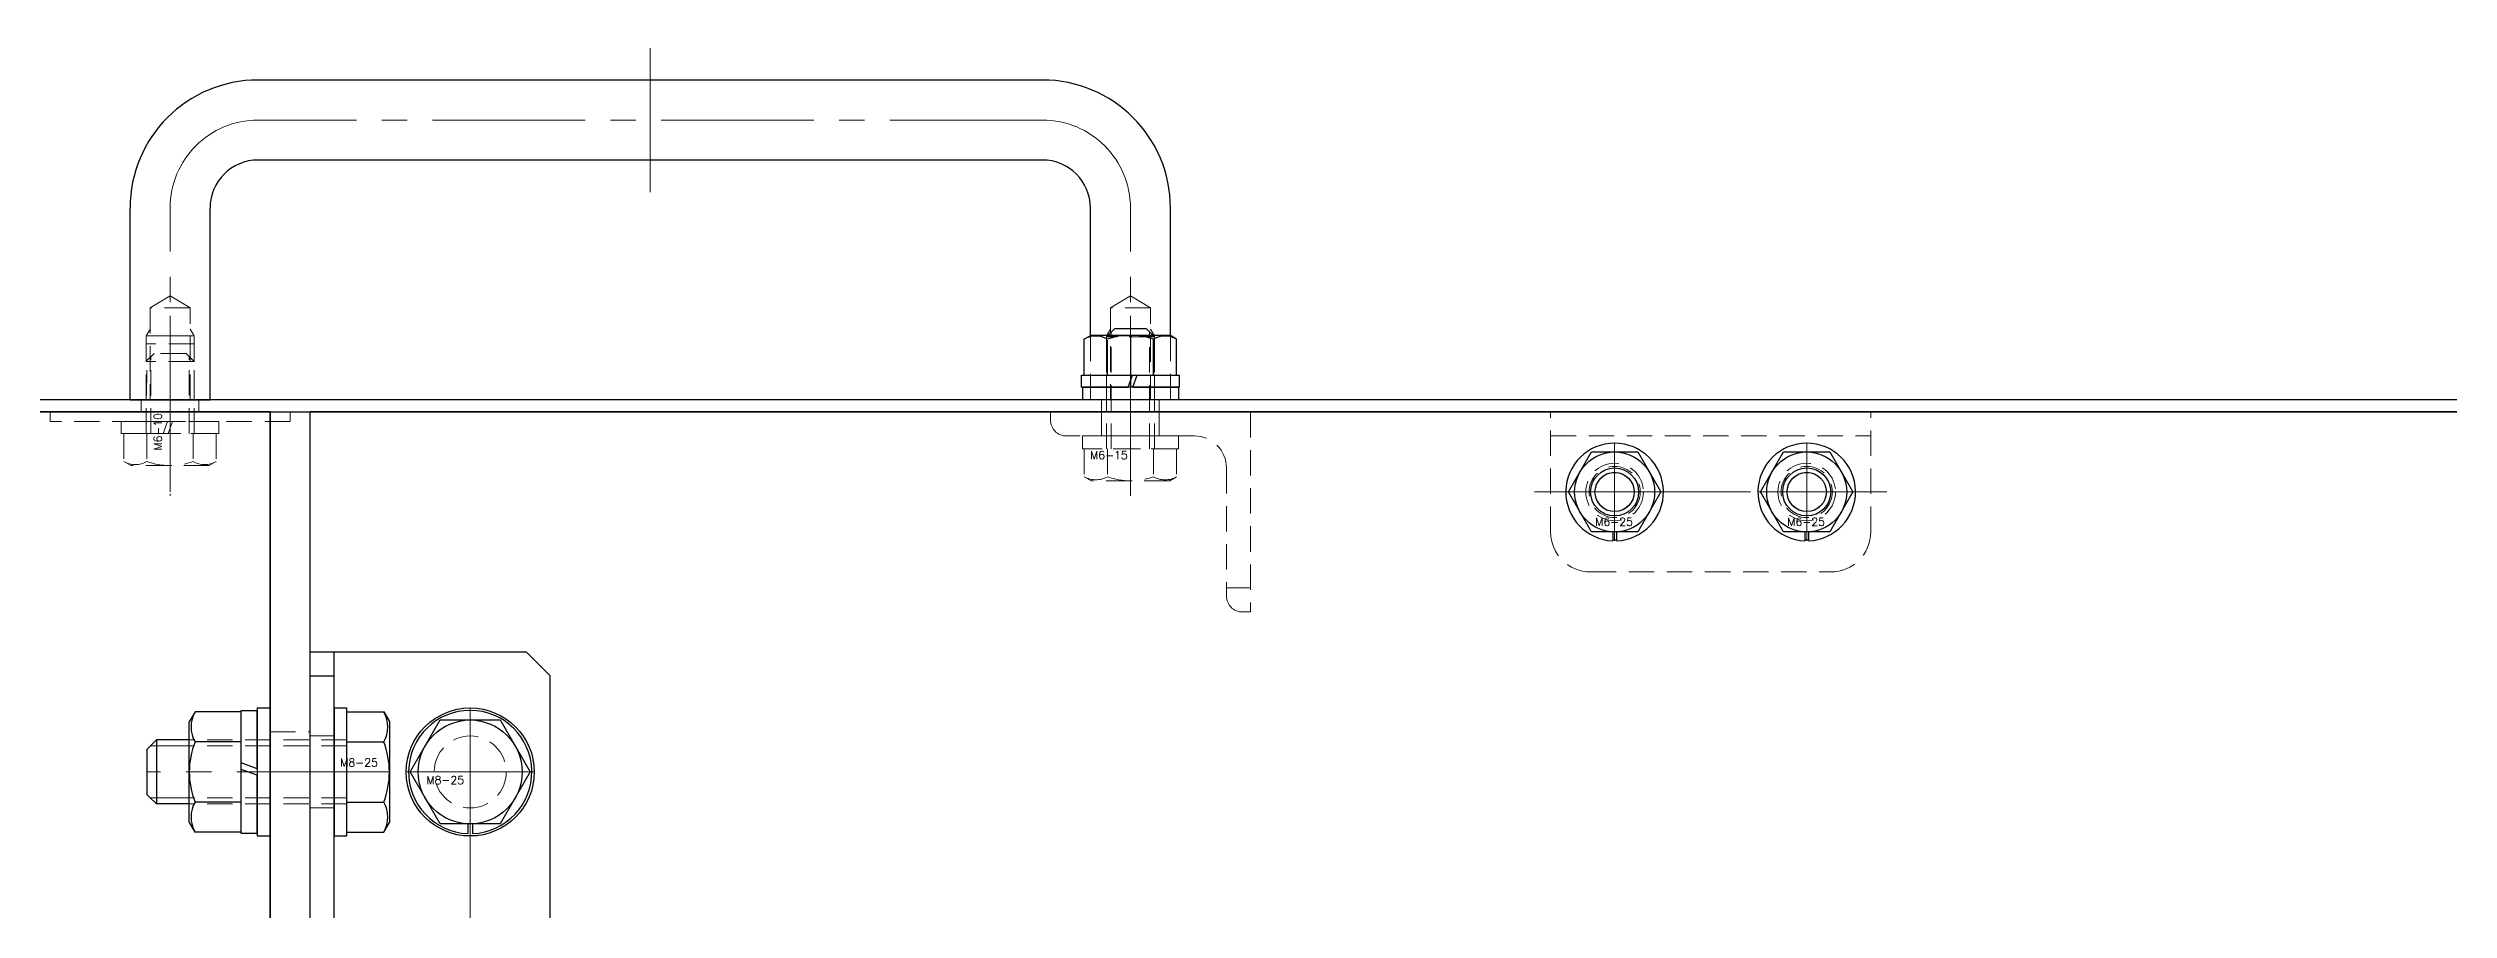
# Model space of a CAD drawing. Header units: millimetres. Extents: x 0 to 70370, y 0 to 11543.
# Drawn here: x 36153.6 to 36453.6, y 5610.9 to 5718.7 of the extents above; entities that cross this region are included whole.
import ezdxf

# ---------------------------------------------------------------- set-up
doc = ezdxf.new("R2010")
doc.units = ezdxf.units.MM
doc.linetypes.add('CENTER2', pattern=[28.575, 19.05, -3.175, 3.175, -3.175])
doc.linetypes.add('HIDDEN2', pattern=[4.7625, 3.175, -1.5875])
for name, color, linetype, lineweight in [('01_外形線', 7, 'Continuous', 25), ('02_細線', 5, 'Continuous', 13), ('03_かくれ線', 6, 'HIDDEN2', 13), ('04_中心線', 1, 'CENTER2', 9)]:
    doc.layers.add(name, color=color, linetype=linetype, lineweight=lineweight)
doc.styles.add('KSS_TXT', font='txt.shx', dxfattribs={"bigfont": 'extfont2.shx'})

msp = doc.modelspace()

# ---------------------------------------------------------------- linework, layer by layer
at = {"layer": '01_外形線'}
for p, q in [((36277.846, 5714.678), (36179.846, 5714.678)), ((36277.846, 5704.678), (36179.846, 5704.678)), ((36163.846, 5674.679), (36163.846, 5698.678)), ((36173.846, 5674.679), (36173.846, 5698.678)), ((36283.846, 5682.722), (36283.846, 5698.678)), ((36293.846, 5682.722), (36293.846, 5698.678)), ((36283.072, 5682.275), (36283.946, 5682.779)), ((36283.072, 5677.779), (36283.072, 5682.275)), ((36283.946, 5682.779), (36293.746, 5682.779)), ((36285.959, 5677.679), (36285.959, 5682.175)), ((36286.046, 5682.779), (36286.846, 5683.579)), ((36290.846, 5683.579), (36286.846, 5683.579)), ((36288.846, 5682.779), (36288.846, 5677.779)), ((36288.846, 5682.679), (36288.846, 5677.679)), ((36291.646, 5682.779), (36290.846, 5683.579)), ((36291.733, 5677.779), (36291.733, 5682.275)), ((36294.619, 5682.275), (36293.746, 5682.779)), ((36294.619, 5677.779), (36294.619, 5682.275)), ((36282.746, 5677.779), (36289.092, 5677.779)), ((36282.746, 5676.279), (36282.746, 5677.779)), ((36282.746, 5676.279), (36288.546, 5676.279)), ((36294.846, 5676.279), (36282.846, 5676.279)), ((36282.846, 5676.279), (36282.846, 5674.679)), ((36283.072, 5677.779), (36294.619, 5677.779)), ((36288.546, 5676.279), (36289.092, 5677.779)), ((36288.846, 5677.779), (36288.846, 5676.279)), ((36289.146, 5676.279), (36289.692, 5677.779)), ((36289.146, 5676.279), (36294.946, 5676.279)), ((36289.692, 5677.779), (36294.946, 5677.779)), ((36294.846, 5676.279), (36294.846, 5674.679)), ((36294.946, 5677.779), (36294.946, 5676.279)), ((36181.346, 5673.179), (35786.346, 5673.179)), ((36508.346, 5674.679), (35946.346, 5674.679)), ((35946.346, 5673.179), (36508.346, 5673.179)), ((36163.846, 5674.679), (36173.846, 5674.679)), ((36181.346, 5673.179), (36186.346, 5673.179)), ((36181.346, 5551.679), (36181.346, 5673.179)), ((36181.346, 5673.179), (36181.346, 5551.679)), ((36186.346, 5551.679), (36186.346, 5673.179)), ((36506.346, 5673.179), (36186.346, 5673.179)), ((36186.346, 5551.679), (36186.346, 5673.179)), ((36294.846, 5674.679), (36282.846, 5674.679)), ((36343.572, 5663.179), (36346.459, 5668.179)), ((36346.459, 5668.179), (36352.233, 5668.179)), ((36352.233, 5668.179), (36355.119, 5663.179)), ((36367.572, 5663.179), (36370.459, 5668.179)), ((36370.459, 5668.179), (36376.233, 5668.179)), ((36376.233, 5668.179), (36379.119, 5663.179)), ((36346.459, 5658.179), (36343.572, 5663.179)), ((36355.119, 5663.179), (36352.233, 5658.179)), ((36370.459, 5658.179), (36367.572, 5663.179)), ((36379.119, 5663.179), (36376.233, 5658.179)), ((36352.233, 5658.179), (36346.459, 5658.179)), ((36349.121, 5658.179), (36349.121, 5657.083)), ((36349.571, 5658.179), (36349.571, 5657.083)), ((36376.233, 5658.179), (36370.459, 5658.179)), ((36373.121, 5658.179), (36373.121, 5657.083)), ((36373.571, 5658.179), (36373.571, 5657.083)), ((36186.346, 5643.179), (36213.346, 5643.179)), ((36186.346, 5551.679), (36186.346, 5643.179)), ((36189.346, 5551.679), (36189.346, 5643.179)), ((36216.346, 5640.179), (36213.346, 5643.179)), ((36186.346, 5640.179), (36189.346, 5640.179)), ((36216.346, 5552.027), (36216.346, 5640.179)), ((36171.971, 5635.685), (36171.246, 5634.429)), ((36171.246, 5621.929), (36171.246, 5634.429)), ((36177.746, 5635.685), (36171.971, 5635.685)), ((36177.746, 5629.307), (36177.746, 5635.879)), ((36177.746, 5635.879), (36179.746, 5635.879)), ((36177.746, 5620.674), (36177.746, 5635.685)), ((36179.746, 5636.179), (36179.746, 5620.179)), ((36179.746, 5636.179), (36181.346, 5636.179)), ((36179.746, 5628.579), (36179.746, 5635.879)), ((36181.346, 5620.179), (36181.346, 5636.179)), ((36189.346, 5636.179), (36189.346, 5620.179)), ((36189.346, 5636.179), (36190.946, 5636.179)), ((36190.946, 5620.179), (36190.946, 5636.179)), ((36190.946, 5620.674), (36190.946, 5635.685)), ((36190.946, 5635.685), (36195.55, 5635.685)), ((36195.55, 5635.685), (36196.246, 5634.479)), ((36196.246, 5634.479), (36196.246, 5621.879)), ((36198.84, 5628.179), (36202.593, 5634.679)), ((36202.593, 5634.679), (36210.099, 5634.679)), ((36210.099, 5634.679), (36213.852, 5628.179)), ((36166.246, 5631.279), (36165.946, 5630.979)), ((36167.146, 5632.179), (36166.246, 5631.279)), ((36167.146, 5632.179), (36167.146, 5624.179)), ((36171.246, 5632.179), (36167.146, 5632.179)), ((36177.746, 5631.932), (36171.971, 5631.932)), ((36190.946, 5631.932), (36195.55, 5631.932)), ((36165.946, 5630.979), (36165.946, 5625.379)), ((36179.746, 5628.579), (36177.746, 5629.307)), ((36177.746, 5620.479), (36177.746, 5628.507)), ((36179.746, 5627.779), (36177.746, 5628.507)), ((36202.593, 5621.679), (36198.84, 5628.179)), ((36213.852, 5628.179), (36210.099, 5621.679)), ((36166.246, 5625.079), (36165.946, 5625.379)), ((36167.146, 5624.179), (36166.246, 5625.079)), ((36179.746, 5620.479), (36179.746, 5627.779)), ((36171.246, 5624.179), (36167.146, 5624.179)), ((36177.746, 5624.427), (36171.971, 5624.427)), ((36190.946, 5624.427), (36195.55, 5624.427)), ((36171.971, 5620.674), (36171.246, 5621.929)), ((36177.746, 5620.674), (36171.971, 5620.674)), ((36179.746, 5620.479), (36177.746, 5620.479)), ((36179.746, 5620.179), (36181.346, 5620.179)), ((36189.346, 5620.179), (36190.946, 5620.179)), ((36190.946, 5620.674), (36195.55, 5620.674)), ((36195.55, 5620.674), (36196.246, 5621.879)), ((36210.099, 5621.679), (36202.593, 5621.679)), ((36206.046, 5621.679), (36206.046, 5620.485)), ((36206.646, 5621.679), (36206.646, 5620.485))]:
    msp.add_line(p, q, dxfattribs=at)
for centre, radius in [((36349.346, 5663.179), 5), ((36373.346, 5663.179), 5), ((36349.346, 5663.179), 3), ((36349.346, 5663.179), 2.458), ((36373.346, 5663.179), 3), ((36373.346, 5663.179), 2.458), ((36206.346, 5628.179), 8), ((36206.346, 5628.179), 6.5)]:
    msp.add_circle(centre, radius, dxfattribs=at)
for centre, radius, start, end in [((36179.846, 5698.678), 16, 90, 180), ((36277.846, 5698.678), 16, 0, 90), ((36179.846, 5698.678), 6, 90, 180), ((36277.846, 5698.678), 6, 0, 90), ((36284.516, 5679.775), 2.887, 60.00001, 119.99999), ((36288.846, 5674.265), 8.514, 70.18087, 109.81913), ((36293.176, 5679.775), 2.887, 60.00001, 119.99999), ((36349.346, 5663.179), 6.1, 272.11385, 267.88615), ((36373.346, 5663.179), 6.1, 272.11385, 267.88615), ((36349.346, 5663.179), 6, 267.8509, 272.11385), ((36373.346, 5663.179), 6, 267.8509, 272.11385), ((36175.221, 5633.809), 3.753, 150.00001, 209.99999), ((36192.3, 5633.809), 3.753, 330.00001, 29.99999), ((36206.346, 5628.179), 7.7, 272.23287, 267.76713), ((36181.323, 5628.179), 10.077, 158.13461, 201.86539), ((36185.781, 5628.179), 10.465, 338.98558, 21.01442), ((36175.221, 5622.55), 3.753, 150.00001, 209.99999), ((36192.3, 5622.55), 3.753, 330.00001, 29.99999)]:
    msp.add_arc(centre, radius, start, end, dxfattribs=at)
at = {"layer": '02_細線'}
for p, q in [((36286.446, 5683.179), (36286.446, 5682.779)), ((36291.246, 5683.179), (36291.246, 5682.779)), ((36171.246, 5631.429), (36166.396, 5631.429)), ((36171.246, 5624.929), (36166.396, 5624.929))]:
    msp.add_line(p, q, dxfattribs=at)
at = {"layer": '03_かくれ線'}
for p, q in [((36168.846, 5687.681), (36166.346, 5686.179)), ((36166.346, 5686.179), (36166.346, 5674.679)), ((36171.346, 5686.179), (36166.346, 5686.179)), ((36171.346, 5686.179), (36168.846, 5687.681)), ((36171.346, 5674.679), (36171.346, 5686.179)), ((36288.846, 5687.681), (36286.346, 5686.179)), ((36286.346, 5686.179), (36286.346, 5674.679)), ((36291.346, 5686.179), (36286.346, 5686.179)), ((36291.346, 5686.179), (36288.846, 5687.681)), ((36291.346, 5674.679), (36291.346, 5686.179)), ((36165.846, 5682.679), (36166.346, 5683.545)), ((36165.846, 5674.679), (36165.846, 5682.679)), ((36165.846, 5682.679), (36171.846, 5682.679)), ((36170.846, 5682.679), (36166.846, 5682.679)), ((36171.846, 5682.679), (36171.346, 5683.545)), ((36171.846, 5674.679), (36171.846, 5682.679)), ((36283.846, 5682.722), (36283.846, 5674.679)), ((36285.846, 5682.679), (36286.346, 5683.545)), ((36285.846, 5682.579), (36286.046, 5682.779)), ((36285.846, 5674.679), (36285.846, 5682.679)), ((36285.846, 5682.679), (36291.846, 5682.679)), ((36291.846, 5682.579), (36285.846, 5682.579)), ((36285.846, 5668.579), (36285.846, 5682.579)), ((36286.446, 5668.579), (36286.446, 5682.779)), ((36291.246, 5668.579), (36291.246, 5682.779)), ((36291.846, 5682.679), (36291.346, 5683.545)), ((36291.846, 5682.579), (36291.646, 5682.779)), ((36291.846, 5674.679), (36291.846, 5682.679)), ((36291.846, 5668.579), (36291.846, 5682.579)), ((36293.846, 5682.722), (36293.846, 5674.679)), ((36165.845, 5679.481), (36166.045, 5679.681)), ((36165.845, 5670.481), (36165.945, 5679.581)), ((36171.845, 5679.481), (36165.845, 5679.481)), ((36171.846, 5681.679), (36165.846, 5681.679)), ((36166.045, 5679.681), (36166.845, 5680.481)), ((36166.445, 5670.481), (36166.445, 5680.081)), ((36166.445, 5680.081), (36166.445, 5679.681)), ((36170.845, 5680.481), (36166.845, 5680.481)), ((36171.645, 5679.681), (36170.845, 5680.481)), ((36171.245, 5670.481), (36171.245, 5680.081)), ((36171.245, 5680.081), (36171.245, 5679.681)), ((36171.845, 5679.481), (36171.645, 5679.681)), ((36171.845, 5670.481), (36171.845, 5679.481)), ((36288.846, 5665.179), (36288.846, 5678.179)), ((36165.246, 5674.679), (36165.246, 5673.179)), ((36165.246, 5673.179), (36165.246, 5674.679)), ((36165.246, 5673.179), (36165.246, 5674.679)), ((36172.446, 5674.679), (36172.446, 5673.179)), ((36172.446, 5673.179), (36172.446, 5674.679)), ((36172.446, 5673.179), (36172.446, 5674.679)), ((36303.846, 5673.179), (36278.846, 5673.179)), ((36278.846, 5673.179), (36278.846, 5672.179)), ((36285.246, 5674.679), (36285.246, 5673.179)), ((36285.246, 5672.679), (36285.246, 5674.679)), ((36285.246, 5672.679), (36285.246, 5674.679)), ((36285.246, 5673.179), (36285.246, 5674.679)), ((36285.246, 5670.179), (36285.246, 5673.179)), ((36292.446, 5674.679), (36292.446, 5673.179)), ((36292.446, 5672.679), (36292.446, 5674.679)), ((36292.446, 5672.679), (36292.446, 5674.679)), ((36292.446, 5673.179), (36292.446, 5674.679)), ((36292.446, 5670.179), (36292.446, 5673.179)), ((36303.846, 5673.179), (36303.846, 5648.179)), ((36341.346, 5658.179), (36341.346, 5673.179)), ((36381.346, 5673.179), (36341.346, 5673.179)), ((36381.346, 5658.179), (36381.346, 5673.179)), ((36168.545, 5671.981), (36162.745, 5671.981)), ((36162.745, 5670.481), (36162.745, 5671.981)), ((36167.999, 5670.481), (36162.745, 5670.481)), ((36162.845, 5671.981), (36174.845, 5671.981)), ((36174.619, 5671.981), (36163.072, 5671.981)), ((36163.072, 5670.481), (36163.072, 5666.985)), ((36174.619, 5670.481), (36163.072, 5670.481)), ((36165.959, 5670.481), (36165.959, 5666.985)), ((36168.545, 5671.981), (36167.999, 5670.481)), ((36169.145, 5671.981), (36168.599, 5670.481)), ((36174.945, 5670.481), (36168.599, 5670.481)), ((36174.945, 5671.981), (36169.145, 5671.981)), ((36171.732, 5670.481), (36171.732, 5666.985)), ((36174.619, 5670.481), (36174.619, 5666.985)), ((36174.945, 5671.981), (36174.945, 5670.481)), ((36296.846, 5670.179), (36280.846, 5670.179)), ((36294.846, 5670.179), (36282.846, 5670.179)), ((36282.846, 5670.179), (36282.846, 5668.579)), ((36294.846, 5670.179), (36294.846, 5668.579)), ((36341.346, 5670.179), (36381.346, 5670.179)), ((36294.846, 5668.579), (36282.846, 5668.579)), ((36283.072, 5668.579), (36283.072, 5665.084)), ((36294.619, 5668.579), (36283.072, 5668.579)), ((36285.959, 5668.579), (36285.959, 5665.084)), ((36291.733, 5668.579), (36291.733, 5665.084)), ((36294.619, 5668.579), (36294.619, 5665.084)), ((36349.346, 5658.179), (36349.346, 5668.179)), ((36373.346, 5658.179), (36373.346, 5668.179)), ((36163.072, 5666.985), (36163.945, 5666.481)), ((36173.745, 5666.481), (36163.945, 5666.481)), ((36174.619, 5666.985), (36173.745, 5666.481)), ((36283.072, 5665.084), (36283.946, 5664.579)), ((36293.746, 5664.579), (36283.946, 5664.579)), ((36294.619, 5665.084), (36293.746, 5664.579)), ((36300.846, 5666.179), (36300.846, 5650.179)), ((36339.346, 5663.179), (36383.346, 5663.179)), ((36346.346, 5653.179), (36376.346, 5653.179)), ((36300.846, 5651.179), (36303.846, 5651.179)), ((36303.846, 5648.179), (36302.846, 5648.179)), ((36206.346, 5635.679), (36206.346, 5620.679)), ((36190.946, 5632.179), (36171.246, 5632.179)), ((36190.946, 5631.429), (36171.246, 5631.429)), ((36181.346, 5633.179), (36186.346, 5633.179)), ((36186.346, 5632.679), (36189.346, 5632.679)), ((36190.946, 5624.929), (36171.246, 5624.929)), ((36190.946, 5624.179), (36171.246, 5624.179)), ((36186.346, 5623.679), (36189.346, 5623.679))]:
    msp.add_line(p, q, dxfattribs=at)
msp.add_lwpolyline([(36183.845, 5671.981), (36153.846, 5671.981), (36153.847, 5673.179), (36183.846, 5673.179)], close=True, dxfattribs=at)
for centre, radius in [((36349.346, 5663.179), 3.6), ((36349.346, 5663.179), 3.2), ((36349.346, 5663.179), 2.458), ((36373.346, 5663.179), 3.6), ((36373.346, 5663.179), 3.2), ((36373.346, 5663.179), 2.458), ((36206.346, 5628.179), 4.5), ((36206.346, 5628.179), 4.5)]:
    msp.add_circle(centre, radius, dxfattribs=at)
for centre, radius, start, end in [((36280.846, 5672.179), 2, 180, 270), ((36296.846, 5666.179), 4, 0, 90), ((36164.515, 5669.485), 2.887, 240.00001, 299.99999), ((36168.845, 5674.995), 8.514, 250.18087, 289.81913), ((36173.175, 5669.485), 2.887, 240.00001, 299.99999), ((36284.516, 5667.584), 2.887, 240.00001, 299.99999), ((36288.846, 5673.094), 8.514, 250.18087, 289.81913), ((36293.176, 5667.584), 2.887, 240.00001, 299.99999), ((36346.346, 5658.179), 5, 180, 270), ((36376.346, 5658.179), 5, 270, 0), ((36302.846, 5650.179), 2, 180, 270)]:
    msp.add_arc(centre, radius, start, end, dxfattribs=at)
at = {"layer": '04_中心線'}
for p, q in [((36228.846, 5700.678), (36228.846, 5718.678)), ((36277.846, 5709.678), (36179.846, 5709.678)), ((36168.846, 5664.679), (36168.846, 5698.678)), ((36288.846, 5664.679), (36288.846, 5698.678)), ((36168.846, 5685.179), (36168.846, 5662.679)), ((36288.846, 5685.179), (36288.846, 5662.679)), ((36168.846, 5663.179), (36168.846, 5684.679)), ((36288.846, 5662.679), (36288.846, 5684.679)), ((36288.846, 5665.679), (36288.846, 5684.679)), ((36288.846, 5663.179), (36288.846, 5684.679)), ((36288.846, 5683.579), (36288.846, 5664.579)), ((36168.845, 5680.481), (36168.845, 5666.481)), ((36288.846, 5664.679), (36288.846, 5677.679)), ((36349.346, 5669.279), (36349.346, 5657.079)), ((36349.346, 5658.179), (36349.346, 5668.179)), ((36373.346, 5669.279), (36373.346, 5657.079)), ((36373.346, 5658.179), (36373.346, 5668.179)), ((36339.346, 5663.179), (36383.346, 5663.179)), ((36343.246, 5663.179), (36355.446, 5663.179)), ((36367.246, 5663.179), (36379.446, 5663.179)), ((36206.346, 5636.179), (36206.346, 5620.179)), ((36206.346, 5635.679), (36206.346, 5545.679)), ((36206.346, 5547.579), (36206.346, 5633.779)), ((36206.346, 5622.579), (36206.346, 5633.779)), ((36196.246, 5628.179), (36165.946, 5628.179)), ((36178.846, 5628.179), (36188.846, 5628.179)), ((36181.346, 5628.179), (36194.346, 5628.179)), ((36198.346, 5628.179), (36214.346, 5628.179)), ((36198.846, 5628.179), (36213.846, 5628.179)), ((36211.946, 5628.179), (36200.746, 5628.179))]:
    msp.add_line(p, q, dxfattribs=at)
for centre, start, end in [((36179.846, 5698.678), 90, 180), ((36277.846, 5698.678), 0, 90)]:
    msp.add_arc(centre, 11, start, end, dxfattribs=at)

# ---------------------------------------------------------------- texts
at = {"layer": '03_かくれ線', "style": 'KSS_TXT'}
msp.add_text('M6-10', height=1, rotation=90, dxfattribs=at).set_placement((36167.818, 5668.342))
for s, p in [('M6-15', (36283.797, 5667.289)), ('M6-25', (36346.914, 5658.95)), ('M6-25', (36370.914, 5658.95)), ('M8-25', (36190.103, 5628.859)), ('M8-25', (36200.869, 5626.67))]:
    msp.add_text(s, height=1, dxfattribs=at).set_placement(p)

doc.saveas('drawing.dxf')
